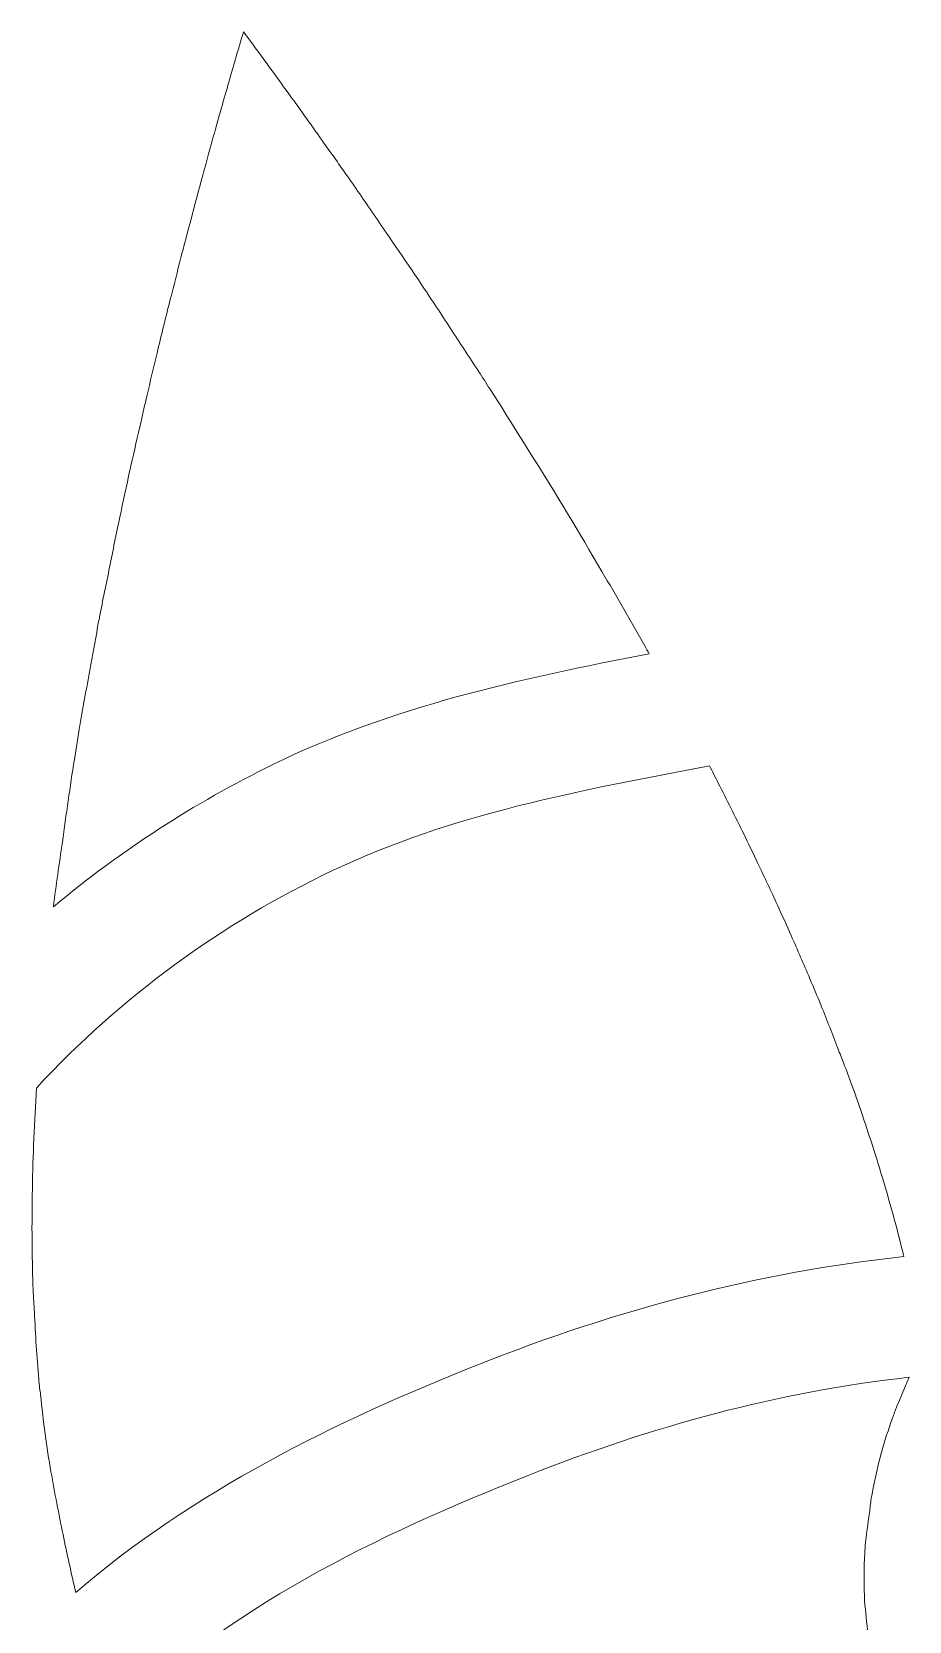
# Model space of a CAD drawing. Header units: millimetres. Extents: x -416 to 1516, y -417 to 43.
# Drawn here: x 909.65 to 919.42, y -6.41 to 11.3 of the extents above; entities that cross this region are included whole.
import ezdxf

# ---------------------------------------------------------------- set-up
doc = ezdxf.new("R2010")
doc.units = ezdxf.units.MM
doc.header["$MEASUREMENT"] = 0
doc.layers.add('Layer 2', color=7, linetype='Continuous')

msp = doc.modelspace()

# ---------------------------------------------------------------- linework, layer by layer
at = {"layer": 'Layer 2', "lineweight": 0}
for points, knots in [([(909.994, 2.271), (910.037, 2.579), (910.079, 2.887), (910.128, 3.193), (910.148, 3.32), (910.169, 3.446), (910.19, 3.572), (910.228, 3.8), (910.27, 4.024), (910.311, 4.249), (910.34, 4.408), (910.368, 4.569), (910.398, 4.728), (910.401, 4.745), (910.405, 4.763), (910.408, 4.781), (910.444, 4.967), (910.482, 5.15), (910.52, 5.334), (910.557, 5.52), (910.594, 5.708), (910.633, 5.89), (910.671, 6.067), (910.708, 6.242), (910.746, 6.414), (910.75, 6.43), (910.753, 6.446), (910.757, 6.462), (910.794, 6.63), (910.832, 6.795), (910.87, 6.96), (910.891, 7.054), (910.913, 7.146), (910.934, 7.239), (910.972, 7.4), (911.01, 7.561), (911.048, 7.717), (911.048, 7.718), (911.048, 7.718), (911.048, 7.719), (911.048, 7.719), (911.048, 7.72), (911.049, 7.72), (911.095, 7.912), (911.141, 8.099), (911.187, 8.283), (911.193, 8.305), (911.198, 8.327), (911.204, 8.35), (911.207, 8.359), (911.209, 8.369), (911.212, 8.379), (911.251, 8.535), (911.29, 8.689), (911.329, 8.839), (911.337, 8.871), (911.346, 8.903), (911.354, 8.935), (911.446, 9.288), (911.536, 9.624), (911.623, 9.94), (911.632, 9.974), (911.642, 10.007), (911.651, 10.042), (911.683, 10.157), (911.714, 10.269), (911.745, 10.378), (911.752, 10.404), (911.759, 10.429), (911.767, 10.454), (911.773, 10.477), (911.78, 10.501), (911.786, 10.524), (911.814, 10.621), (911.841, 10.715), (911.868, 10.807), (911.88, 10.85), (911.893, 10.894), (911.905, 10.935), (911.938, 11.051), (911.971, 11.162), (912.002, 11.268), (912.005, 11.278), (912.008, 11.288), (912.011, 11.298), (912.017, 11.29), (912.023, 11.281), (912.029, 11.274), (912.029, 11.273), (912.029, 11.273), (912.03, 11.273), (912.103, 11.174), (912.18, 11.069), (912.259, 10.96), (912.278, 10.935), (912.297, 10.909), (912.315, 10.883), (912.39, 10.781), (912.467, 10.674), (912.547, 10.564), (912.61, 10.476), (912.674, 10.386), (912.74, 10.294), (912.75, 10.28), (912.761, 10.265), (912.771, 10.251), (912.802, 10.207), (912.834, 10.163), (912.865, 10.118), (912.881, 10.096), (912.896, 10.075), (912.911, 10.053), (912.959, 9.986), (913.007, 9.917), (913.056, 9.848), (913.092, 9.797), (913.128, 9.746), (913.164, 9.694), (913.193, 9.652), (913.223, 9.61), (913.253, 9.567), (913.263, 9.551), (913.274, 9.536), (913.285, 9.52), (913.39, 9.369), (913.498, 9.211), (913.607, 9.052), (913.788, 8.787), (913.972, 8.515), (914.162, 8.23), (914.213, 8.153), (914.265, 8.072), (914.316, 7.993), (914.42, 7.836), (914.523, 7.679), (914.628, 7.517), (914.629, 7.516), (914.629, 7.516), (914.629, 7.515), (914.672, 7.449), (914.714, 7.383), (914.757, 7.316), (914.914, 7.071), (915.072, 6.82), (915.231, 6.565), (915.489, 6.15), (915.747, 5.722), (916.002, 5.287), (916.163, 5.013), (916.322, 4.737), (916.479, 4.458), (916.495, 4.428), (916.512, 4.399), (916.528, 4.37), (915.09, 4.091), (913.669, 3.786), (912.337, 3.136), (911.456, 2.705), (910.641, 2.172), (909.894, 1.553), (909.923, 1.792), (909.96, 2.032), (909.994, 2.271)], [0, 0, 0, 0, 1, 1, 1, 2, 2, 2, 3, 3, 3, 4, 4, 4, 5, 5, 5, 6, 6, 6, 7, 7, 7, 8, 8, 8, 9, 9, 9, 10, 10, 10, 11, 11, 11, 12, 12, 12, 13, 13, 13, 14, 14, 14, 15, 15, 15, 16, 16, 16, 17, 17, 17, 18, 18, 18, 19, 19, 19, 20, 20, 20, 21, 21, 21, 22, 22, 22, 23, 23, 23, 24, 24, 24, 25, 25, 25, 26, 26, 26, 27, 27, 27, 28, 28, 28, 29, 29, 29, 30, 30, 30, 31, 31, 31, 32, 32, 32, 33, 33, 33, 34, 34, 34, 35, 35, 35, 36, 36, 36, 37, 37, 37, 38, 38, 38, 39, 39, 39, 40, 40, 40, 41, 41, 41, 42, 42, 42, 43, 43, 43, 44, 44, 44, 45, 45, 45, 46, 46, 46, 47, 47, 47, 48, 48, 48, 49, 49, 49, 50, 50, 50, 51, 51, 51, 52, 52, 52, 53, 53, 53, 54, 54, 54, 54]), ([(909.66, -1.585), (909.667, -1.217), (909.682, -0.844), (909.705, -0.467), (910.638, 0.542), (911.769, 1.37), (913.01, 1.958), (914.344, 2.59), (915.764, 2.849), (917.2, 3.122), (917.233, 3.058), (917.265, 2.993), (917.297, 2.929), (917.394, 2.741), (917.489, 2.552), (917.581, 2.364), (917.635, 2.253), (917.688, 2.143), (917.74, 2.032), (917.814, 1.878), (917.887, 1.724), (917.957, 1.57), (918.009, 1.457), (918.059, 1.345), (918.109, 1.232), (918.181, 1.072), (918.25, 0.911), (918.318, 0.751), (918.36, 0.65), (918.403, 0.55), (918.444, 0.45), (918.509, 0.29), (918.57, 0.132), (918.63, -0.026), (918.651, -0.08), (918.673, -0.134), (918.693, -0.187), (918.725, -0.27), (918.756, -0.353), (918.786, -0.436), (918.879, -0.694), (918.965, -0.949), (919.045, -1.203), (919.073, -1.291), (919.1, -1.379), (919.126, -1.467), (919.206, -1.733), (919.28, -1.998), (919.343, -2.258), (919.349, -2.281), (919.356, -2.305), (919.362, -2.328), (919.363, -2.334), (919.364, -2.34), (919.366, -2.345), (917.746, -2.513), (916.162, -2.94), (914.638, -3.543), (913.019, -4.184), (911.453, -4.961), (910.143, -6.085), (910.094, -5.873), (910.046, -5.657), (910.001, -5.439), (909.954, -5.21), (909.909, -4.979), (909.867, -4.743), (909.818, -4.466), (909.782, -4.177), (909.751, -3.883), (909.749, -3.858), (909.744, -3.835), (909.741, -3.81), (909.738, -3.776), (909.734, -3.741), (909.731, -3.707), (909.708, -3.464), (909.695, -3.213), (909.683, -2.962), (909.679, -2.88), (909.67, -2.802), (909.668, -2.72), (909.667, -2.702), (909.667, -2.683), (909.666, -2.665), (909.655, -2.327), (909.653, -1.983), (909.659, -1.633), (909.66, -1.617), (909.659, -1.601), (909.66, -1.585)], [0, 0, 0, 0, 1, 1, 1, 2, 2, 2, 3, 3, 3, 4, 4, 4, 5, 5, 5, 6, 6, 6, 7, 7, 7, 8, 8, 8, 9, 9, 9, 10, 10, 10, 11, 11, 11, 12, 12, 12, 13, 13, 13, 14, 14, 14, 15, 15, 15, 16, 16, 16, 17, 17, 17, 18, 18, 18, 19, 19, 19, 20, 20, 20, 21, 21, 21, 22, 22, 22, 23, 23, 23, 24, 24, 24, 25, 25, 25, 26, 26, 26, 27, 27, 27, 28, 28, 28, 29, 29, 29, 30, 30, 30, 30]), ([(919.424, -3.689), (919.403, -3.733), (919.386, -3.781), (919.366, -3.827), (919.335, -3.901), (919.302, -3.974), (919.273, -4.05), (919.272, -4.051), (919.272, -4.052), (919.272, -4.053), (919.269, -4.061), (919.265, -4.068), (919.262, -4.076), (919.258, -4.088), (919.253, -4.1), (919.249, -4.112), (919.245, -4.121), (919.243, -4.131), (919.239, -4.141), (919.239, -4.142), (919.238, -4.143), (919.238, -4.145), (919.193, -4.271), (919.15, -4.398), (919.114, -4.531), (919.113, -4.531), (919.113, -4.532), (919.113, -4.533), (919.076, -4.665), (919.046, -4.802), (919.02, -4.939), (919.02, -4.94), (919.019, -4.941), (919.019, -4.942), (919.019, -4.944), (919.018, -4.946), (919.018, -4.948), (919.013, -4.973), (919.008, -4.998), (919.004, -5.024), (919.003, -5.027), (919.003, -5.031), (919.002, -5.035), (919.002, -5.036), (919.002, -5.038), (919.001, -5.039), (918.992, -5.091), (918.989, -5.146), (918.982, -5.198), (918.964, -5.321), (918.945, -5.444), (918.935, -5.571), (918.922, -5.752), (918.918, -5.937), (918.925, -6.124), (918.932, -6.258), (918.948, -6.38), (918.96, -6.502), (918.864, -6.529), (918.767, -6.558), (918.671, -6.586), (918.4, -6.664), (918.127, -6.746), (917.849, -6.837), (916.717, -7.21), (915.524, -7.701), (914.29, -8.368), (913.379, -8.885), (912.448, -9.556), (911.596, -10.378), (911.548, -10.274), (911.502, -10.165), (911.454, -10.059), (911.407, -9.952), (911.359, -9.849), (911.313, -9.739), (911.313, -9.738), (911.312, -9.737), (911.312, -9.737), (911.306, -9.724), (911.301, -9.71), (911.296, -9.697), (911.291, -9.686), (911.287, -9.675), (911.283, -9.664), (911.281, -9.66), (911.279, -9.656), (911.278, -9.652), (911.195, -9.454), (911.114, -9.252), (911.036, -9.045), (911.036, -9.045), (911.036, -9.045), (911.036, -9.045), (911.036, -9.045), (911.036, -9.044), (911.036, -9.044), (911.033, -9.038), (911.031, -9.031), (911.028, -9.024), (911.027, -9.022), (911.026, -9.02), (911.026, -9.017), (911.01, -8.976), (910.996, -8.932), (910.98, -8.89), (910.837, -8.501), (910.7, -8.097), (910.572, -7.678), (910.559, -7.638), (910.546, -7.6), (910.534, -7.559), (910.534, -7.559), (910.534, -7.559), (910.534, -7.559), (910.534, -7.559), (910.534, -7.559), (910.534, -7.559), (910.534, -7.558), (910.533, -7.558), (910.533, -7.558), (910.533, -7.558), (910.533, -7.558), (910.533, -7.558), (911.813, -6.253), (913.502, -5.447), (915.189, -4.779), (916.548, -4.241), (917.972, -3.846), (919.424, -3.689)], [0, 0, 0, 0, 1, 1, 1, 2, 2, 2, 3, 3, 3, 4, 4, 4, 5, 5, 5, 6, 6, 6, 7, 7, 7, 8, 8, 8, 9, 9, 9, 10, 10, 10, 11, 11, 11, 12, 12, 12, 13, 13, 13, 14, 14, 14, 15, 15, 15, 16, 16, 16, 17, 17, 17, 18, 18, 18, 19, 19, 19, 20, 20, 20, 21, 21, 21, 22, 22, 22, 23, 23, 23, 24, 24, 24, 25, 25, 25, 26, 26, 26, 27, 27, 27, 28, 28, 28, 29, 29, 29, 30, 30, 30, 31, 31, 31, 32, 32, 32, 33, 33, 33, 34, 34, 34, 35, 35, 35, 36, 36, 36, 37, 37, 37, 38, 38, 38, 39, 39, 39, 40, 40, 40, 41, 41, 41, 42, 42, 42, 43, 43, 43, 43])]:
    msp.add_open_spline(points, degree=3, knots=knots, dxfattribs=at)

doc.saveas('drawing.dxf')
